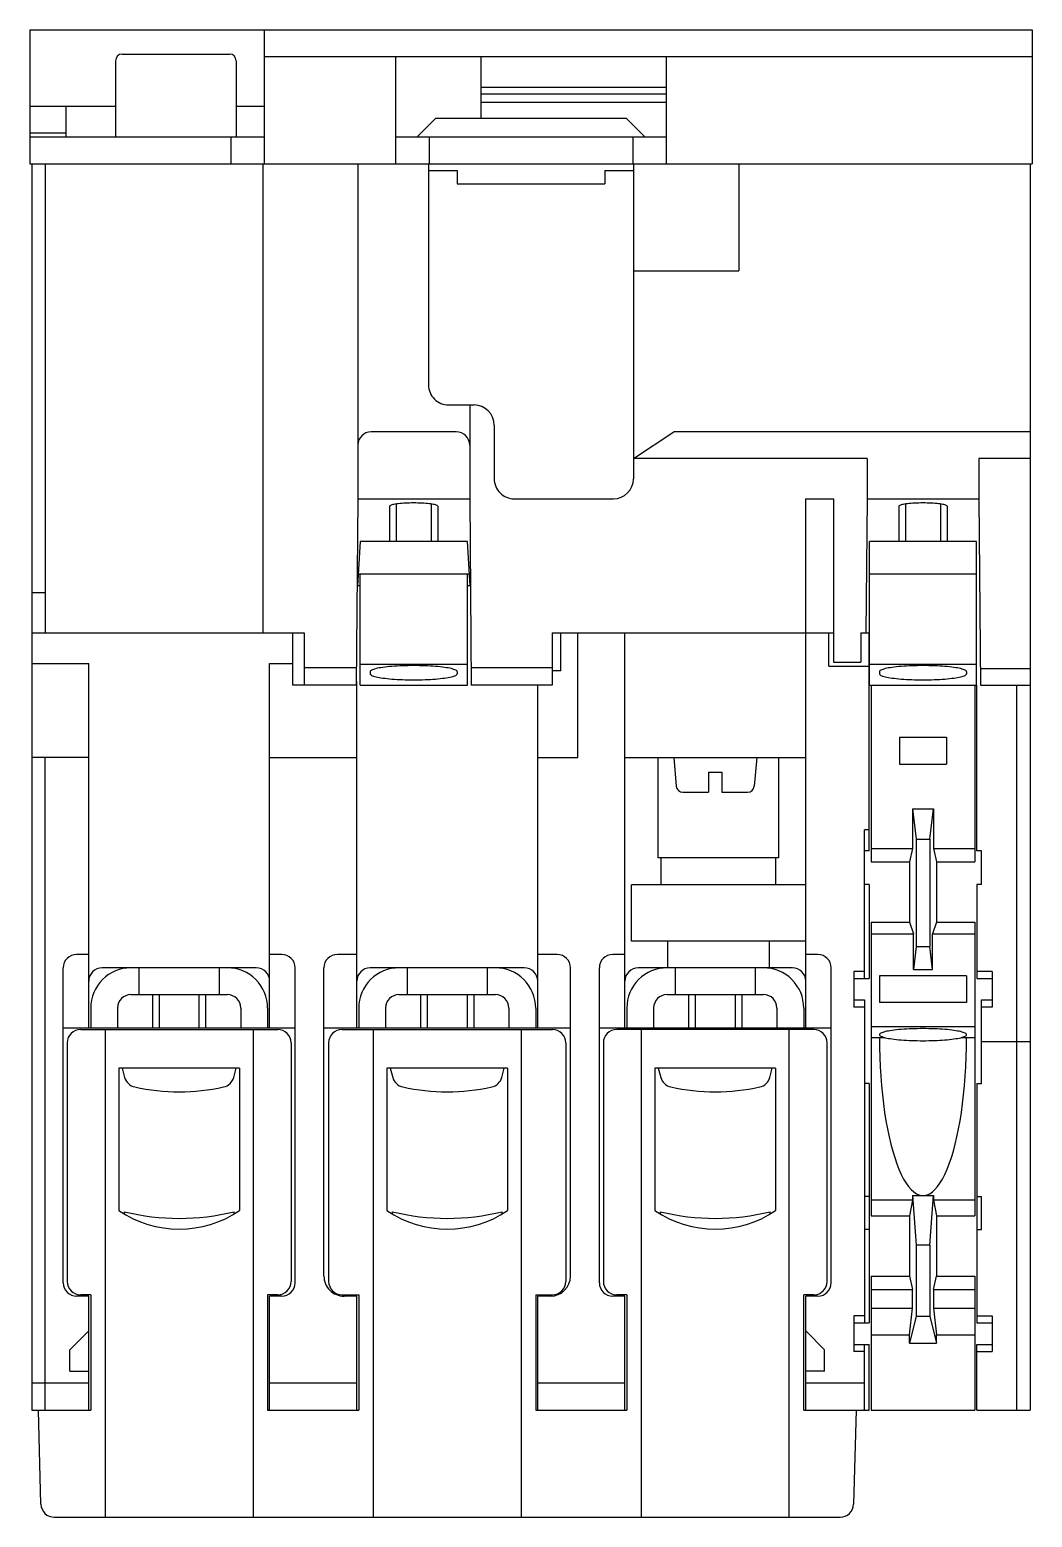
# Model space of a CAD drawing. Extents: x 0 to 75, y 0 to 111.
import ezdxf

# ---------------------------------------------------------------- set-up
doc = ezdxf.new("R2010")
doc.units = 0
doc.layers.add('ALPHA', color=255, linetype='CONTINUOUS')
doc.layers.add('HACHURES', color=9, linetype='CONTINUOUS')

# ---------------------------------------------------------------- blocks, each defined once
blk = doc.blocks.new('ghghgjhdfjjkhjgfjgf')
at = {"layer": 'ALPHA'}
for p, q in [((-47.121231, 61.799972), (27.678665, 61.799972)), ((-47.121231, 61.799972), (-47.121231, 51.799972)), ((-29.621231, 61.799972), (-29.621231, 51.799972)), ((27.678665, 61.799972), (27.678665, 51.799972)), ((-40.221329, 59.989975), (-32.221329, 59.989975)), ((-40.721329, 59.489975), (-40.721329, 53.799972)), ((-31.721329, 59.489975), (-31.721329, 53.799972)), ((-29.621231, 59.799972), (27.678665, 59.799972)), ((-19.821426, 59.799972), (-19.821426, 51.799972)), ((-13.471329, 59.799972), (-13.471329, 55.199966)), ((0.378769, 51.799972), (0.378769, 59.799972)), ((-13.471329, 57.509979), (0.378769, 57.509979)), ((-13.471329, 57.009979), (0.378769, 57.009979)), ((-47.121231, 56.099975), (-40.721329, 56.099975)), ((-44.421524, 56.099975), (-44.421524, 53.799972)), ((-31.721329, 56.099975), (-29.621231, 56.099975)), ((-13.471329, 56.399978), (0.378769, 56.399978)), ((-18.221313, 53.799972), (-16.821325, 55.199966)), ((-16.821426, 55.199966), (-2.621231, 55.199966)), ((-2.621288, 55.199996), (-1.2213, 53.800003)), ((-47.121231, 54.099975), (-44.421524, 54.099975)), ((-47.121231, 53.799972), (-29.621231, 53.799972)), ((-32.121231, 53.799972), (-32.121231, 51.799972)), ((-19.821426, 53.799972), (0.378769, 53.799972)), ((-17.321426, 53.799972), (-17.321426, 51.799972)), ((-2.121475, 53.799972), (-2.121475, 51.799972)), ((-47.121231, 51.799972), (27.678665, 51.799972)), ((-46.971268, 51.799972), (-46.971268, -41.199967)), ((-45.971252, 51.799972), (-45.971252, 16.800003)), ((-29.721252, 51.799972), (-29.721252, 16.800003)), ((-22.64624, 51.799972), (-22.64624, 26.800003)), ((-17.371292, 51.799972), (-17.371292, 35.299987)), ((-17.371292, 51.299987), (-15.221298, 51.299987)), ((-15.221298, 51.299987), (-15.221298, 50.299987)), ((-4.221298, 51.299987), (-4.221298, 50.299987)), ((-4.221298, 51.299987), (-2.071289, 51.299987)), ((-2.071289, 51.799972), (-2.071289, 28.299972)), ((5.778702, 51.799972), (5.778702, 43.799972)), ((27.528702, 51.799972), (27.528702, -41.199967)), ((-15.221298, 50.299987), (-4.221298, 50.299987)), ((-2.071289, 43.799972), (5.778702, 43.799972)), ((-15.878265, 33.799972), (-13.971298, 33.799972)), ((-14.296265, 33.799972), (-14.296265, 26.800003)), ((-12.471298, 32.299987), (-12.471298, 28.299972)), ((-15.296265, 31.80014), (-21.64624, 31.80014)), ((27.528793, 31.800201), (0.928802, 31.800201)), ((15.353775, 29.800216), (-2.071198, 29.800216)), ((15.353775, 29.800216), (15.353775, 26.800064)), ((27.528793, 29.800216), (23.70369, 29.800216)), ((23.703781, 29.800216), (23.703781, 26.800003)), ((-22.646236, 26.800033), (-22.767712, 12.880157)), ((-22.64624, 26.800003), (-14.296265, 26.800003)), ((-14.296249, 26.800033), (-14.174772, 12.880157)), ((-10.971298, 26.799972), (-3.571289, 26.799972)), ((10.753677, 26.800018), (12.853683, 26.800018)), ((10.753677, 26.800018), (10.753677, 16.800003)), ((12.853683, 26.800018), (12.853683, 14.600021)), ((15.353684, 26.800003), (15.266416, 16.799987)), ((15.353683, 26.800003), (23.70369, 26.800003)), ((23.703703, 26.800033), (23.825179, 12.880157)), ((-20.271244, 26.237854), (-20.271248, 23.621414)), ((-16.671238, 26.237854), (-16.67124, 23.621414)), ((17.728681, 26.237854), (17.728677, 23.621414)), ((21.328687, 26.237838), (21.328683, 23.621398)), ((-22.471264, 23.621398), (-22.671265, 20.313171)), ((-14.471241, 23.621398), (-22.471241, 23.621414)), ((-14.271246, 20.31314), (-14.471243, 23.621383)), ((15.528675, 12.880111), (15.528683, 23.621398)), ((23.528683, 23.621383), (15.528683, 23.621398)), ((23.528675, 12.880111), (23.528683, 23.621383)), ((-14.323263, 21.173507), (-22.619236, 21.173522)), ((-22.471249, 12.880126), (-22.471241, 21.173522)), ((-14.471249, 12.880126), (-14.471243, 21.173507)), ((23.528682, 21.173492), (15.528681, 21.173507)), ((-22.471245, 20.313186), (-22.671242, 20.313186)), ((-14.271246, 20.313171), (-14.471243, 20.313171)), ((-46.971268, 19.800018), (-45.971252, 19.800018)), ((-46.971268, 16.800003), (-26.64624, 16.800003)), ((-27.496231, 12.880126), (-27.496231, 16.800003)), ((-26.64624, 16.800003), (-26.64624, 12.880126)), ((-8.146301, 16.800003), (-8.146301, 12.880126)), ((-8.146301, 16.800003), (12.853683, 16.800003)), ((-7.496231, 13.952652), (-7.496231, 16.800003)), ((-2.721329, -12.699997), (-2.721329, 16.800003)), ((10.778671, -12.699997), (10.778671, 16.800003)), ((12.503677, 14.300003), (12.503677, 16.800003)), ((14.897056, 16.800048), (14.877861, 14.600082)), ((14.897049, 16.800003), (15.503677, 16.800003)), ((15.503677, 0.538345), (15.503677, 16.800003)), ((-46.971329, 14.5), (-42.721329, 14.5)), ((-42.721329, -12.699997), (-42.721329, 14.5)), ((-29.221329, 14.5), (-27.496231, 14.5)), ((-29.221329, -12.699997), (-29.221329, 14.5)), ((12.853683, 14.600021), (14.877853, 14.600021)), ((-26.64624, 14.200012), (-22.756195, 14.200012)), ((-21.721249, 13.897399), (-21.721249, 13.741653)), ((-15.221249, 13.897384), (-15.221249, 13.741638)), ((-14.18631, 14.200012), (-8.146301, 14.200012)), ((-7.496231, 13.952652), (-8.146301, 13.952652)), ((12.503677, 14.300003), (15.503677, 14.300003)), ((16.278676, 13.897384), (16.278676, 13.741638)), ((22.778676, 13.897369), (22.778676, 13.741622)), ((23.81427, 14.13002), (27.528702, 14.13002)), ((-22.767715, 12.880126), (-27.496231, 12.880126)), ((-22.721329, -12.699997), (-22.721329, 13.157547)), ((-22.471245, 12.880126), (-14.471243, 12.880126)), ((-8.146301, 12.880126), (-14.174789, 12.880126)), ((-9.221329, -12.699997), (-9.221329, 12.880126)), ((15.528681, 12.880111), (23.528681, 12.880111)), ((15.653671, 12.880111), (15.653671, -0.299958)), ((23.403671, 12.880111), (23.403671, -0.299958)), ((23.55368, 0.538345), (23.55368, 12.880111)), ((23.82515, 12.880126), (27.528702, 12.880126)), ((26.528671, -41.199967), (26.528671, 12.880126)), ((17.778671, 9.00003), (17.778671, 7.00003)), ((17.778671, 9.00003), (21.278671, 9.00003)), ((21.278671, 9.00003), (21.278671, 7.00003)), ((-42.721329, 7.5), (-46.971329, 7.5)), ((-45.971329, -41.199967), (-45.971329, 7.5)), ((-29.221329, 7.5), (-22.721329, 7.5)), ((-9.221329, 7.5), (-6.221329, 7.5)), ((-2.721329, 7.5), (10.778671, 7.5)), ((-0.221329, 0), (-0.221329, 7.5)), ((0.928562, 7.50003), (1.116108, 5.35643)), ((7.128635, 7.5), (6.941103, 5.356414)), ((8.778671, 0), (8.778671, 7.5)), ((17.778671, 7.00003), (21.278671, 7.00003)), ((3.528641, 6.399993), (4.528641, 6.399993)), ((3.528641, 6.399993), (3.528641, 4.899993)), ((4.528641, 6.399993), (4.528641, 4.899993)), ((1.614258, 4.899993), (3.528641, 4.899993)), ((4.528641, 4.899993), (6.443039, 4.899993)), ((18.748672, 3.651718), (20.30867, 3.651718)), ((18.748672, 3.651718), (18.748672, 0.700042)), ((18.748701, 3.651748), (19.028702, 1.40007)), ((20.028664, 1.400039), (20.308664, 3.651718)), ((20.30867, 3.651718), (20.30867, 0.700042)), ((15.503677, 2.094009), (15.153671, 2.094009)), ((15.153671, -8.999939), (15.153671, 2.094009)), ((19.028671, 1.400039), (19.028671, -6.599961)), ((19.028671, 1.400039), (20.028671, 1.400039)), ((20.028671, 1.400039), (20.028671, -6.599961)), ((8.778671, 0), (-0.221329, 0)), ((0, -2), (0, 0)), ((8.55336, -2), (8.55336, 0)), ((15.503677, 0.538345), (15.153671, 0.538345)), ((15.653671, 0.700042), (18.748672, 0.700042)), ((18.748685, 0.700042), (18.528686, -0.299958)), ((20.308609, 0.699981), (20.528608, -0.300004)), ((20.30867, 0.700042), (23.403671, 0.700042)), ((23.903671, 0.538345), (23.55368, 0.538345)), ((23.903671, -1.986435), (23.903671, 0.538345)), ((15.653671, -0.299958), (18.528671, -0.299958)), ((18.528671, -0.299958), (18.528671, -4.799958)), ((20.528671, -0.299958), (20.528671, -4.799958)), ((20.528671, -0.299958), (23.403671, -0.299958)), ((10.778671, -2), (-2.221329, -2)), ((-2.221329, -6.199997), (-2.221329, -2)), ((15.503677, -1.986435), (15.153671, -1.986435)), ((15.503677, -1.986435), (15.503677, -8.999939)), ((23.903671, -1.986435), (23.55368, -1.986435)), ((23.55368, -1.986435), (23.55368, -8.999939)), ((15.653671, -4.799958), (18.528671, -4.799958)), ((15.653671, -4.799958), (15.653671, -26.699967)), ((18.528464, -4.799973), (18.813077, -5.654511)), ((20.528676, -4.799912), (20.244077, -5.654404)), ((20.528671, -4.799958), (23.403671, -4.799958)), ((23.403671, -4.799958), (23.403671, -26.699967)), ((10.778671, -6.199997), (-2.221329, -6.199997)), ((0.489441, -8.199997), (0.489441, -6.199997)), ((8.067917, -8.199997), (8.067917, -6.199997)), ((15.653671, -5.654496), (18.813293, -5.654496)), ((19.028668, -6.599961), (18.813285, -8.332016)), ((18.813293, -8.332016), (18.813293, -5.654496)), ((19.028671, -6.599961), (20.028671, -6.599961)), ((20.244066, -8.331986), (20.028682, -6.599946)), ((20.244049, -5.654496), (23.403671, -5.654496)), ((20.244049, -8.332016), (20.244049, -5.654496)), ((-42.721329, -7.199997), (-43.621231, -7.199997)), ((-28.321426, -7.199997), (-29.221329, -7.199997)), ((-22.721329, -7.199997), (-24.17128, -7.199997)), ((-7.771378, -7.199997), (-9.221329, -7.199997)), ((-2.721329, -7.199997), (-3.621231, -7.199997)), ((11.67868, -7.199997), (10.778671, -7.199997)), ((-44.621231, -31.699967), (-44.621231, -8.199997)), ((-30.221329, -8.199997), (-41.721329, -8.199997)), ((-38.971329, -8.199997), (-38.971329, -10.199997)), ((-32.971329, -10.199997), (-32.971329, -8.199997)), ((-27.321426, -31.699967), (-27.321426, -8.199997)), ((-25.17128, -31.199967), (-25.17128, -8.199997)), ((-10.221329, -8.199997), (-21.721329, -8.199997)), ((-18.971329, -8.199997), (-18.971329, -10.199997)), ((-12.971329, -10.199997), (-12.971329, -8.199997)), ((-6.771378, -31.199967), (-6.771378, -8.199997)), ((-4.621231, -31.699967), (-4.621231, -8.199997)), ((9.778671, -8.199997), (-1.721329, -8.199997)), ((1.028671, -8.199997), (1.028671, -10.199997)), ((7.028671, -10.199997), (7.028671, -8.199997)), ((12.67868, -31.699967), (12.67868, -8.199997)), ((14.378677, -8.464097), (14.378677, -11.135849)), ((22.778671, -8.799958), (16.278671, -8.799958)), ((16.278671, -8.799958), (16.278671, -10.799958)), ((18.813293, -8.332016), (20.244049, -8.332016)), ((22.778671, -8.799958), (22.778671, -10.799958)), ((24.67868, -8.464097), (24.67868, -11.135849)), ((14.378677, -8.999939), (15.503677, -8.999939)), ((23.55368, -8.999939), (24.67868, -8.999939)), ((-39.571426, -10.199997), (-32.371231, -10.199997)), ((-37.971329, -10.199997), (-37.971329, -12.699997)), ((-33.971329, -12.699997), (-33.971329, -10.199997)), ((-19.571426, -10.199997), (-12.371231, -10.199997)), ((-17.971329, -10.199997), (-17.971329, -12.699997)), ((-13.971329, -12.699997), (-13.971329, -10.199997)), ((0.428574, -10.199997), (7.628769, -10.199997)), ((2.028671, -10.199997), (2.028671, -12.699997)), ((6.028671, -12.699997), (6.028671, -10.199997)), ((14.378677, -10.600037), (15.153671, -10.600037)), ((15.153671, -10.600037), (15.153671, -34.699936)), ((22.778671, -10.799958), (16.278671, -10.799958)), ((23.903671, -10.600037), (24.67868, -10.600037)), ((23.903671, -16.836045), (23.903671, -10.600037)), ((-42.571426, -11.199997), (-42.571426, -12.699997)), ((-40.571426, -11.199997), (-40.571426, -12.699997)), ((-31.371231, -11.199997), (-31.371231, -12.699997)), ((-29.371231, -11.199997), (-29.371231, -12.699997)), ((-22.571426, -11.199997), (-22.571426, -12.699997)), ((-20.571426, -11.199997), (-20.571426, -12.699997)), ((-11.371231, -11.199997), (-11.371231, -12.699997)), ((-9.371231, -11.199997), (-9.371231, -12.699997)), ((-2.571426, -11.199997), (-2.571426, -12.699997)), ((-0.571426, -11.199997), (-0.571426, -12.699997)), ((8.628769, -11.199997), (8.628769, -12.699997)), ((10.628769, -11.199997), (10.628769, -12.699997)), ((-27.321426, -12.699997), (-44.621231, -12.699997)), ((-43.321426, -12.799958), (-28.621231, -12.799958)), ((-6.771378, -12.699997), (-25.17128, -12.699997)), ((-23.821426, -12.799958), (-8.121231, -12.799958)), ((12.67868, -12.699997), (-4.621231, -12.699997)), ((11.378677, -12.799958), (-3.321426, -12.799958)), ((23.403671, -12.599961), (15.653671, -12.599961)), ((-44.321426, -13.799958), (-44.321426, -31.599961)), ((-27.621231, -13.799958), (-27.621231, -31.599961)), ((-24.821426, -13.799958), (-24.821426, -31.599961)), ((-7.121231, -13.799958), (-7.121231, -31.599961)), ((-4.321426, -13.799958), (-4.321426, -31.599961)), ((12.378677, -31.599961), (12.378677, -13.799958)), ((16.715836, -13.415101), (15.653671, -13.415101)), ((23.403671, -13.415101), (22.341507, -13.415101)), ((23.903671, -13.700058), (27.528671, -13.700058)), ((-31.471329, -15.699952), (-40.471329, -15.699952)), ((-40.471329, -15.699952), (-40.471329, -26.314332)), ((-40.221458, -15.700013), (-40.04073, -16.374634)), ((-31.902103, -16.374878), (-31.721355, -15.700181)), ((-31.471329, -15.699952), (-31.471329, -26.314332)), ((-11.471329, -15.699952), (-20.471329, -15.699952)), ((-20.471329, -15.699952), (-20.471329, -26.314332)), ((-20.221226, -15.699936), (-20.040493, -16.374573)), ((-11.902124, -16.374955), (-11.721365, -15.700211)), ((-11.471329, -15.699952), (-11.471329, -26.314332)), ((-0.471329, -15.699952), (-0.471329, -26.314332)), ((8.528671, -15.699952), (-0.471329, -15.699952)), ((-0.221123, -15.699906), (-0.040392, -16.374543)), ((8.097879, -16.374939), (8.278637, -15.700196)), ((8.528671, -15.699952), (8.528671, -26.314332)), ((15.503677, -16.836045), (15.153671, -16.836045)), ((15.503677, -16.836045), (15.503677, -34.699936)), ((23.55368, -16.836045), (23.55368, -34.699936)), ((23.55368, -16.836045), (23.903671, -16.836045)), ((15.503677, -25.264145), (15.153671, -25.264145)), ((18.748667, -25.199921), (19.028667, -28.899933)), ((18.748672, -25.199967), (20.30867, -25.199967)), ((18.748672, -25.199967), (18.748672, -25.545273)), ((20.028652, -28.899979), (20.308651, -25.199982)), ((20.30867, -25.199967), (20.30867, -25.545273)), ((23.55368, -25.264145), (23.903671, -25.264145)), ((23.903671, -27.735947), (23.903671, -25.264145)), ((-40.071426, -26.400025), (-40.071426, -26.569397)), ((-31.871231, -26.569397), (-31.871231, -26.400025)), ((-20.071426, -26.400025), (-20.071426, -26.569397)), ((-11.871231, -26.569397), (-11.871231, -26.400025)), ((-0.071426, -26.400025), (-0.071426, -26.569397)), ((8.128769, -26.569397), (8.128769, -26.400025)), ((18.748672, -25.545273), (15.653671, -25.545273)), ((18.748724, -25.545243), (18.528724, -26.699952)), ((23.403671, -25.545273), (20.30867, -25.545273)), ((20.308736, -25.545289), (20.528734, -26.699982)), ((15.503677, -27.735947), (15.153671, -27.735947)), ((15.653671, -26.699967), (18.528671, -26.699967)), ((18.528671, -26.699967), (18.528671, -31.199967)), ((20.528671, -26.699967), (20.528671, -31.199967)), ((20.528671, -26.699967), (23.403671, -26.699967)), ((23.55368, -27.735947), (23.903671, -27.735947)), ((19.028671, -28.899964), (19.028671, -34.199967)), ((20.028671, -28.899964), (19.028671, -28.899964)), ((20.028671, -28.899964), (20.028671, -34.199967)), ((15.653671, -31.199967), (15.653671, -41.199967)), ((15.653671, -31.199967), (18.528671, -31.199967)), ((18.52851, -31.200028), (18.748509, -32.200028)), ((20.308717, -32.199784), (20.528707, -31.19983)), ((20.528671, -31.199967), (23.403671, -31.199967)), ((23.403671, -31.199967), (23.403671, -41.199967)), ((-42.721329, -32.699967), (-43.621231, -32.699967)), ((-42.571426, -32.599961), (-43.321426, -32.599961)), ((-42.721329, -41.199967), (-42.721329, -32.699967)), ((-42.571426, -32.599961), (-42.571426, -41.199967)), ((-29.371231, -32.599961), (-29.371231, -41.199967)), ((-28.621231, -32.599961), (-29.371231, -32.599961)), ((-29.221329, -41.199967), (-29.221329, -32.699967)), ((-28.321426, -32.699967), (-29.221329, -32.699967)), ((-23.821426, -32.599961), (-22.571426, -32.599961)), ((-22.721329, -32.699967), (-23.67128, -32.699967)), ((-22.721329, -41.199967), (-22.721329, -32.699967)), ((-22.571426, -32.599961), (-22.571426, -41.199967)), ((-9.371231, -32.599961), (-9.371231, -41.199967)), ((-9.371231, -32.599961), (-8.121231, -32.599961)), ((-9.221329, -41.199967), (-9.221329, -32.699967)), ((-8.271378, -32.699967), (-9.221329, -32.699967)), ((-2.721329, -32.699967), (-3.621231, -32.699967)), ((-2.571426, -32.599961), (-3.321426, -32.599961)), ((-2.721329, -41.199967), (-2.721329, -32.699967)), ((-2.571426, -32.599961), (-2.571426, -41.199967)), ((10.628677, -41.199967), (10.628677, -32.599961)), ((11.378677, -32.599961), (10.628677, -32.599961)), ((10.778671, -41.199967), (10.778671, -32.699967)), ((11.67868, -32.699967), (10.778671, -32.699967)), ((15.653671, -32.199967), (18.748672, -32.199967)), ((18.748672, -33.599961), (18.748672, -32.199967)), ((20.30867, -32.199967), (23.403671, -32.199967)), ((20.30867, -32.199967), (20.30867, -33.599961)), ((14.378677, -34.163926), (14.378677, -36.836045)), ((15.653671, -33.599961), (18.748672, -33.599961)), ((19.028684, -34.200028), (18.528617, -36.200287)), ((18.528673, -35.600007), (18.748672, -33.600022)), ((19.028671, -34.199967), (20.028671, -34.199967)), ((20.028721, -34.199936), (20.528718, -36.199921)), ((20.308666, -33.599946), (20.528666, -35.599961)), ((20.30867, -33.599961), (23.403671, -33.599961)), ((24.67868, -34.163926), (24.67868, -36.836045)), ((-42.721241, -35.299836), (-44.121296, -36.699891)), ((10.778709, -35.299912), (12.178713, -36.699906)), ((14.378677, -34.699936), (15.503677, -34.699936)), ((23.55368, -34.699936), (24.67868, -34.699936)), ((14.378677, -36.300034), (15.503677, -36.300034)), ((15.153671, -41.205658), (15.153671, -36.300034)), ((15.503677, -41.205658), (15.503677, -36.300034)), ((15.653671, -35.599961), (18.528671, -35.599961)), ((18.528671, -36.199967), (18.528671, -35.599961)), ((18.528671, -36.199967), (20.528671, -36.199967)), ((20.528671, -35.599961), (23.403671, -35.599961)), ((20.528671, -36.199967), (20.528671, -35.599961)), ((23.55368, -41.199967), (23.55368, -36.300034)), ((23.55368, -36.300034), (24.67868, -36.300034)), ((-44.121231, -38.299958), (-44.121231, -36.699967)), ((12.17868, -38.299958), (12.17868, -36.699967)), ((-44.121231, -38.299958), (-42.721329, -38.299958)), ((12.17868, -38.299958), (10.778671, -38.299958)), ((-42.721329, -39.199967), (-46.971329, -39.199967)), ((-22.721329, -39.199967), (-29.221329, -39.199967)), ((-2.721329, -39.199967), (-9.221329, -39.199967)), ((15.153671, -39.199967), (10.778671, -39.199967)), ((-46.971329, -41.199967), (-42.571426, -41.199967)), ((-46.287281, -48.226105), (-46.471268, -41.199936)), ((-29.371231, -41.199967), (-22.571426, -41.199967)), ((-9.371231, -41.199967), (-2.571426, -41.199967)), ((10.628677, -41.199967), (15.503677, -41.199967)), ((14.528641, -41.199982), (14.344654, -48.226151)), ((15.653671, -41.199967), (23.403671, -41.199967)), ((23.55368, -41.199967), (27.528671, -41.199967)), ((-45.287735, -49.199952), (13.345016, -49.199952))]:
    blk.add_line(p, q, dxfattribs=at)
for points in [[(-16.671238, 26.237854), (-16.678088, 26.259686), (-16.698584, 26.281353), (-16.732572, 26.302688), (-16.779791, 26.32353), (-16.839884, 26.34372), (-16.912393, 26.363104), (-16.996765, 26.381535), (-17.092358, 26.398872), (-17.198446, 26.414984), (-17.31422, 26.429748), (-17.4388, 26.443051), (-17.571238, 26.454793), (-17.710525, 26.464884), (-17.855602, 26.473247), (-18.005363, 26.479818), (-18.158671, 26.484548), (-18.314357, 26.4874), (-18.471237, 26.488353), (-18.628118, 26.4874), (-18.783804, 26.484548), (-18.937111, 26.479818), (-19.086873, 26.473246), (-19.23195, 26.464884), (-19.371237, 26.454793), (-19.503674, 26.443051), (-19.628254, 26.429748), (-19.744029, 26.414984), (-19.850116, 26.398872), (-19.94571, 26.381534), (-20.030082, 26.363103), (-20.10259, 26.343719), (-20.162683, 26.323529), (-20.209903, 26.302688), (-20.24389, 26.281352), (-20.264387, 26.259686), (-20.271236, 26.237853)], [(21.328686, 26.237854), (21.321836, 26.259686), (21.30134, 26.281353), (21.267352, 26.302688), (21.220132, 26.32353), (21.16004, 26.34372), (21.087531, 26.363104), (21.003159, 26.381535), (20.907565, 26.398872), (20.801478, 26.414984), (20.685703, 26.429748), (20.561123, 26.443051), (20.428686, 26.454793), (20.289399, 26.464884), (20.144322, 26.473247), (19.99456, 26.479818), (19.841253, 26.484548), (19.685566, 26.4874), (19.528686, 26.488353), (19.371806, 26.4874), (19.21612, 26.484548), (19.062812, 26.479818), (18.91305, 26.473246), (18.767974, 26.464884), (18.628687, 26.454793), (18.496249, 26.443051), (18.371669, 26.429748), (18.255895, 26.414984), (18.149807, 26.398872), (18.054214, 26.381534), (17.969842, 26.363103), (17.897333, 26.343719), (17.837241, 26.323529), (17.790021, 26.302688), (17.756033, 26.281352), (17.735537, 26.259686), (17.728687, 26.237853)], [(-15.221252, 13.897519), (-15.228211, 13.927102), (-15.249057, 13.956558), (-15.2837, 13.985761), (-15.331994, 14.014586), (-15.39373, 14.04291), (-15.468644, 14.070611), (-15.556416, 14.097571), (-15.65667, 14.123675), (-15.768976, 14.14881), (-15.892854, 14.172869), (-16.027773, 14.195749), (-16.173155, 14.217352), (-16.328378, 14.237586), (-16.492778, 14.256363), (-16.665649, 14.273603), (-16.846252, 14.289233), (-17.033814, 14.303186), (-17.227531, 14.315402), (-17.426574, 14.325828), (-17.63009, 14.33442), (-17.837208, 14.341141), (-18.047042, 14.345963), (-18.258691, 14.348864), (-18.471252, 14.349833), (-18.683812, 14.348865), (-18.895462, 14.345964), (-19.105295, 14.341142), (-19.312413, 14.334421), (-19.51593, 14.32583), (-19.714972, 14.315404), (-19.908689, 14.303188), (-20.096251, 14.289236), (-20.276854, 14.273606), (-20.449726, 14.256366), (-20.614125, 14.237589), (-20.769348, 14.217356), (-20.914731, 14.195753), (-21.04965, 14.172873), (-21.173528, 14.148814), (-21.285834, 14.12368), (-21.386088, 14.097576), (-21.47386, 14.070616), (-21.548775, 14.042915), (-21.610511, 14.014591), (-21.658804, 13.985766), (-21.693448, 13.956563), (-21.714294, 13.927107), (-21.721252, 13.897524)], [(-21.721252, 13.741655), (-21.714294, 13.712073), (-21.693448, 13.682617), (-21.658804, 13.653414), (-21.610511, 13.624588), (-21.548775, 13.596264), (-21.47386, 13.568563), (-21.386088, 13.541603), (-21.285834, 13.515499), (-21.173528, 13.490364), (-21.04965, 13.466305), (-20.914731, 13.443425), (-20.769349, 13.421822), (-20.614125, 13.401589), (-20.449726, 13.382812), (-20.276855, 13.365571), (-20.096252, 13.349941), (-19.90869, 13.335988), (-19.714973, 13.323773), (-19.51593, 13.313346), (-19.312413, 13.304754), (-19.105295, 13.298033), (-18.895462, 13.293212), (-18.683812, 13.29031), (-18.471252, 13.289342), (-18.258691, 13.29031), (-18.047042, 13.293211), (-17.837208, 13.298032), (-17.63009, 13.304753), (-17.426574, 13.313345), (-17.227531, 13.323771), (-17.033814, 13.335986), (-16.846252, 13.349939), (-16.665649, 13.365569), (-16.492777, 13.382809), (-16.328378, 13.401586), (-16.173155, 13.421819), (-16.027773, 13.443422), (-15.892854, 13.466301), (-15.768976, 13.49036), (-15.65667, 13.515495), (-15.556416, 13.541599), (-15.468644, 13.568559), (-15.393729, 13.59626), (-15.331993, 13.624584), (-15.2837, 13.653409), (-15.249057, 13.682612), (-15.228211, 13.712068), (-15.221252, 13.741651)], [(22.778671, 13.897504), (22.771713, 13.927086), (22.750867, 13.956542), (22.716223, 13.985745), (22.66793, 14.014571), (22.606194, 14.042895), (22.53128, 14.070596), (22.443508, 14.097556), (22.343254, 14.12366), (22.230947, 14.148795), (22.10707, 14.172854), (21.972151, 14.195734), (21.826768, 14.217337), (21.671545, 14.23757), (21.507146, 14.256347), (21.334275, 14.273588), (21.153672, 14.289218), (20.96611, 14.303171), (20.772393, 14.315386), (20.57335, 14.325813), (20.369834, 14.334405), (20.162715, 14.341126), (19.952882, 14.345948), (19.741232, 14.348849), (19.528672, 14.349818), (19.316112, 14.348849), (19.104462, 14.345948), (18.894629, 14.341127), (18.68751, 14.334406), (18.483994, 14.325814), (18.284951, 14.315388), (18.091234, 14.303173), (17.903672, 14.289221), (17.723069, 14.273591), (17.550198, 14.256351), (17.385799, 14.237574), (17.230575, 14.217341), (17.085193, 14.195738), (16.950274, 14.172858), (16.826396, 14.148799), (16.71409, 14.123664), (16.613836, 14.097561), (16.526064, 14.070601), (16.451149, 14.0429), (16.389413, 14.014576), (16.34112, 13.985751), (16.306476, 13.956547), (16.28563, 13.927092), (16.278671, 13.897509)], [(16.278671, 13.74164), (16.28563, 13.712057), (16.306476, 13.682601), (16.341119, 13.653398), (16.389413, 13.624573), (16.451149, 13.596249), (16.526063, 13.568548), (16.613835, 13.541588), (16.714089, 13.515484), (16.826396, 13.490349), (16.950274, 13.46629), (17.085193, 13.44341), (17.230575, 13.421807), (17.385798, 13.401574), (17.550198, 13.382796), (17.723069, 13.365556), (17.903672, 13.349926), (18.091234, 13.335973), (18.284951, 13.323757), (18.483994, 13.313331), (18.68751, 13.304739), (18.894629, 13.298018), (19.104462, 13.293196), (19.316112, 13.290295), (19.528672, 13.289326), (19.741232, 13.290295), (19.952882, 13.293196), (20.162716, 13.298017), (20.369834, 13.304738), (20.57335, 13.31333), (20.772393, 13.323756), (20.96611, 13.335971), (21.153672, 13.349923), (21.334275, 13.365553), (21.507146, 13.382794), (21.671546, 13.40157), (21.826769, 13.421804), (21.972151, 13.443406), (22.10707, 13.466286), (22.230948, 13.490345), (22.343254, 13.51548), (22.443508, 13.541583), (22.53128, 13.568543), (22.606194, 13.596245), (22.66793, 13.624569), (22.716223, 13.653394), (22.750867, 13.682597), (22.771713, 13.712053), (22.778671, 13.741635)], [(16.278671, -13.415097), (16.284835, -14.140285), (16.303305, -14.862721), (16.334009, -15.579667), (16.376831, -16.288401), (16.43161, -16.986236), (16.498136, -17.670524), (16.576159, -18.338671), (16.665381, -18.98814), (16.765465, -19.616469), (16.876031, -20.221274), (16.996659, -20.800261), (17.126892, -21.351233), (17.266236, -21.872101), (17.414162, -22.360889), (17.570109, -22.815742), (17.733485, -23.234935), (17.903671, -23.616878), (18.080021, -23.960123), (18.261867, -24.263366), (18.448518, -24.525459), (18.639266, -24.745406), (18.833389, -24.922373), (19.030148, -25.055689), (19.228799, -25.144849), (19.428587, -25.189513), (19.628755, -25.189513), (19.828543, -25.144849), (20.027194, -25.05569), (20.223954, -24.922374), (20.418076, -24.745407), (20.608824, -24.52546), (20.795475, -24.263368), (20.977321, -23.960124), (21.153671, -23.61688), (21.323858, -23.234937), (21.487234, -22.815744), (21.643181, -22.360891), (21.791107, -21.872103), (21.93045, -21.351236), (22.060683, -20.800263), (22.181311, -20.221277), (22.291877, -19.616472), (22.391961, -18.988143), (22.481184, -18.338674), (22.559206, -17.670527), (22.625733, -16.986239), (22.680511, -16.288404), (22.723334, -15.57967), (22.754038, -14.862724), (22.772507, -14.140288), (22.778671, -13.4151)]]:
    blk.add_lwpolyline(points, dxfattribs=at)
blk.add_lwpolyline([(22.778671, -13.189682), (22.771713, -13.160251), (22.750867, -13.130946), (22.716223, -13.101892), (22.66793, -13.073214), (22.606194, -13.045035), (22.53128, -13.017475), (22.443508, -12.990653), (22.343254, -12.964682), (22.230947, -12.939676), (22.10707, -12.91574), (21.972151, -12.892977), (21.826768, -12.871484), (21.671545, -12.851355), (21.507146, -12.832673), (21.334274, -12.815521), (21.153671, -12.799971), (20.966109, -12.78609), (20.772392, -12.773937), (20.573349, -12.763564), (20.369833, -12.755016), (20.162715, -12.748329), (19.952881, -12.743532), (19.741231, -12.740646), (19.528671, -12.739682), (19.316111, -12.740646), (19.104461, -12.743532), (18.894628, -12.748329), (18.687509, -12.755016), (18.483993, -12.763564), (18.28495, -12.773937), (18.091233, -12.78609), (17.903671, -12.799971), (17.723068, -12.815521), (17.550196, -12.832674), (17.385797, -12.851355), (17.230574, -12.871484), (17.085192, -12.892977), (16.950273, -12.91574), (16.826395, -12.939676), (16.714089, -12.964683), (16.613835, -12.990653), (16.526063, -13.017475), (16.451148, -13.045035), (16.389412, -13.073214), (16.341119, -13.101892), (16.306475, -13.130946), (16.28563, -13.160251), (16.278671, -13.189683), (16.28563, -13.219114), (16.306476, -13.248419), (16.341119, -13.277473), (16.389412, -13.306151), (16.451148, -13.33433), (16.526063, -13.36189), (16.613835, -13.388712), (16.714089, -13.414683), (16.826395, -13.439689), (16.950273, -13.463625), (17.085192, -13.486388), (17.230574, -13.507881), (17.385798, -13.52801), (17.550197, -13.546692), (17.723068, -13.563844), (17.903672, -13.579394), (18.091233, -13.593275), (18.28495, -13.605428), (18.483993, -13.615801), (18.68751, -13.624349), (18.894628, -13.631036), (19.104462, -13.635833), (19.316112, -13.638719), (19.528672, -13.639682), (19.741232, -13.638719), (19.952882, -13.635833), (20.162715, -13.631036), (20.369834, -13.624349), (20.57335, -13.615801), (20.772393, -13.605428), (20.96611, -13.593275), (21.153672, -13.579394), (21.334275, -13.563844), (21.507146, -13.546691), (21.671546, -13.52801), (21.826769, -13.50788), (21.972151, -13.486388), (22.10707, -13.463625), (22.230948, -13.439689), (22.343254, -13.414682), (22.443508, -13.388712), (22.53128, -13.36189), (22.606194, -13.33433), (22.66793, -13.306151), (22.716224, -13.277473), (22.750867, -13.248419), (22.771713, -13.219114)], close=True, dxfattribs=at)
for centre, radius, start, end in [((-40.221329, 59.489975), 0.5, 89.999982, 179.999964), ((-32.221329, 59.489975), 0.5, 0, 89.999982), ((-15.871292, 35.299987), 1.499999, 179.999964, 270.000001), ((-13.971298, 32.299987), 1.499999, 0, 89.999982), ((-21.64624, 30.80014), 1, 89.999982, 179.999964), ((-15.296265, 30.80014), 1, 0, 89.999982), ((-10.971298, 28.299972), 1.499999, 179.999964, 270.000001), ((-3.571289, 28.299972), 1.499999, 270.000028, 0.00001), ((1.614258, 5.399993), 0.5, 185.000168, 269.9997), ((6.443039, 5.399993), 0.5, 269.999919, 355.000175), ((-43.621231, -8.199997), 1, 89.999982, 179.999964), ((-28.321426, -8.199997), 1, 0.00001867, 89.999982), ((-24.17128, -8.199997), 1, 89.999982, 179.999964), ((-7.771378, -8.199997), 1, 0.00001867, 89.999982), ((-3.621231, -8.199997), 1, 89.999982, 179.999964), ((11.67868, -8.199997), 1, 0.00001867, 89.999982), ((-41.721329, -9.199997), 1, 89.999982, 179.999964), ((-39.571426, -11.199997), 3, 89.999982, 180.000019), ((-32.371231, -11.199997), 3, 0, 90.000037), ((-30.221329, -9.199997), 1, 0.00001867, 89.999982), ((-21.721329, -9.199997), 1, 89.999982, 179.999964), ((-19.571426, -11.199997), 3, 89.999982, 180.000019), ((-12.371231, -11.199997), 3, 0, 90.000037), ((-10.221329, -9.199997), 1, 0.00001867, 89.999982), ((-1.721329, -9.199997), 1, 89.999982, 179.999964), ((0.428574, -11.199997), 3, 89.999982, 180.000019), ((7.628769, -11.199997), 3, 0, 90.000037), ((9.778671, -9.199997), 1, 0.00001867, 89.999982), ((-39.571426, -11.199997), 1, 89.999982, 179.999964), ((-32.371231, -11.199997), 1, 0, 89.999982), ((-19.571426, -11.199997), 1, 89.999982, 179.999964), ((-12.371231, -11.199997), 1, 0, 89.999982), ((0.428574, -11.199997), 1, 89.999982, 179.999964), ((7.628769, -11.199997), 1, 0, 89.999982), ((-43.321426, -13.799958), 1, 90.000037, 180.000019), ((-28.621231, -13.799958), 1, 359.999955, 89.999992), ((-23.821426, -13.799958), 1, 90.000037, 180.000019), ((-8.121231, -13.799958), 1, 359.999955, 89.999992), ((-3.321426, -13.799958), 1, 90.000037, 180.000019), ((11.378677, -13.799958), 1, 359.999983, 89.999992), ((-39.0746, -16.115799), 1, 194.998144, 257.714977), ((-32.868057, -16.115815), 1, 282.285407, 345.00127), ((-19.0746, -16.115799), 1, 194.998144, 257.714977), ((-12.868057, -16.115815), 1, 282.285407, 345.00127), ((0.9254, -16.115799), 1, 194.998144, 257.714977), ((7.131943, -16.115815), 1, 282.285407, 345.00127), ((-35.971329, -1.87146), 15.578486, 257.709622, 282.290434), ((-15.971329, -1.87146), 15.578486, 257.709622, 282.290434), ((4.028671, -1.87146), 15.578486, 257.709622, 282.290434), ((-35.971329, -19.699952), 8, 235.771163, 304.228865), ((-35.971329, -9.839219), 17.060806, 256.094419, 283.905583), ((-15.971329, -19.699952), 8, 235.771163, 304.228865), ((-15.971329, -9.839219), 17.060806, 256.094419, 283.905583), ((4.028671, -19.699952), 8, 235.771163, 304.228865), ((4.028671, -9.839219), 17.060806, 256.094419, 283.905583), ((-43.621231, -31.699967), 1, 179.999964, 270.000001), ((-43.321426, -31.599961), 1, 180.000019, 270.000001), ((-28.621231, -31.599961), 1, 269.999973, 359.999955), ((-28.321426, -31.699967), 1, 270.000028, 0.00001), ((-23.67128, -31.199967), 1.5, 179.999964, 270.000001), ((-23.821426, -31.599961), 1, 180.000019, 270.000001), ((-8.271378, -31.199967), 1.5, 270.000028, 0.00001), ((-8.121231, -31.599961), 1, 269.999973, 359.999955), ((-3.621231, -31.699967), 1, 179.999964, 270.000001), ((-3.321426, -31.599961), 1, 180.000019, 270.000001), ((11.378677, -31.599961), 1, 270.000028, 359.999983), ((11.67868, -31.699967), 1, 270.000028, 0.00001), ((-45.287735, -48.199952), 1, 181.499997, 270.000356), ((13.345016, -48.199952), 1, 269.999646, 358.499991)]:
    blk.add_arc(centre, radius, start, end, dxfattribs=at)
at = {"layer": 'HACHURES'}
for p, q in [((-2.071233, 29.800262), (0.928769, 31.800247)), ((-19.771244, 26.411117), (-19.771248, 23.621414)), ((-17.171236, 26.411117), (-17.17124, 23.621414)), ((18.228681, 26.411117), (18.228677, 23.621414)), ((20.828687, 26.411117), (20.828683, 23.621414)), ((-6.221329, 7.5), (-6.221329, 16.800003)), ((-14.471247, 14.426071), (-22.471249, 14.426086)), ((23.528676, 14.426055), (15.528676, 14.426071)), ((15.153671, -8.464097), (14.378677, -8.464097)), ((24.67868, -8.464097), (23.55368, -8.464097)), ((-37.471329, -10.199997), (-37.471329, -12.699997)), ((-34.471329, -12.699997), (-34.471329, -10.199997)), ((-17.471329, -10.199997), (-17.471329, -12.699997)), ((-14.471329, -12.699997), (-14.471329, -10.199997)), ((2.528671, -10.199997), (2.528671, -12.699997)), ((5.528671, -12.699997), (5.528671, -10.199997)), ((15.153671, -11.135849), (14.378677, -11.135849)), ((24.67868, -11.135849), (23.903671, -11.135849)), ((-41.488907, -12.799958), (-41.488907, -49.199952)), ((-30.453751, -12.799958), (-30.453751, -49.199952)), ((-21.488907, -12.799958), (-21.488907, -49.199952)), ((-10.453751, -12.799958), (-10.453751, -49.199952)), ((-1.488907, -12.799958), (-1.488907, -49.199952)), ((9.546356, -49.199952), (9.546356, -12.799958)), ((15.153671, -34.163926), (14.378677, -34.163926)), ((23.55368, -34.163926), (24.67868, -34.163926)), ((15.153671, -36.836045), (14.378677, -36.836045)), ((23.55368, -36.836045), (24.67868, -36.836045))]:
    blk.add_line(p, q, dxfattribs=at)

msp = doc.modelspace()

# ---------------------------------------------------------------- block references
msp.add_blockref('ghghgjhdfjjkhjgfjgf', (47.121231, 49.199952))

doc.saveas('drawing.dxf')
